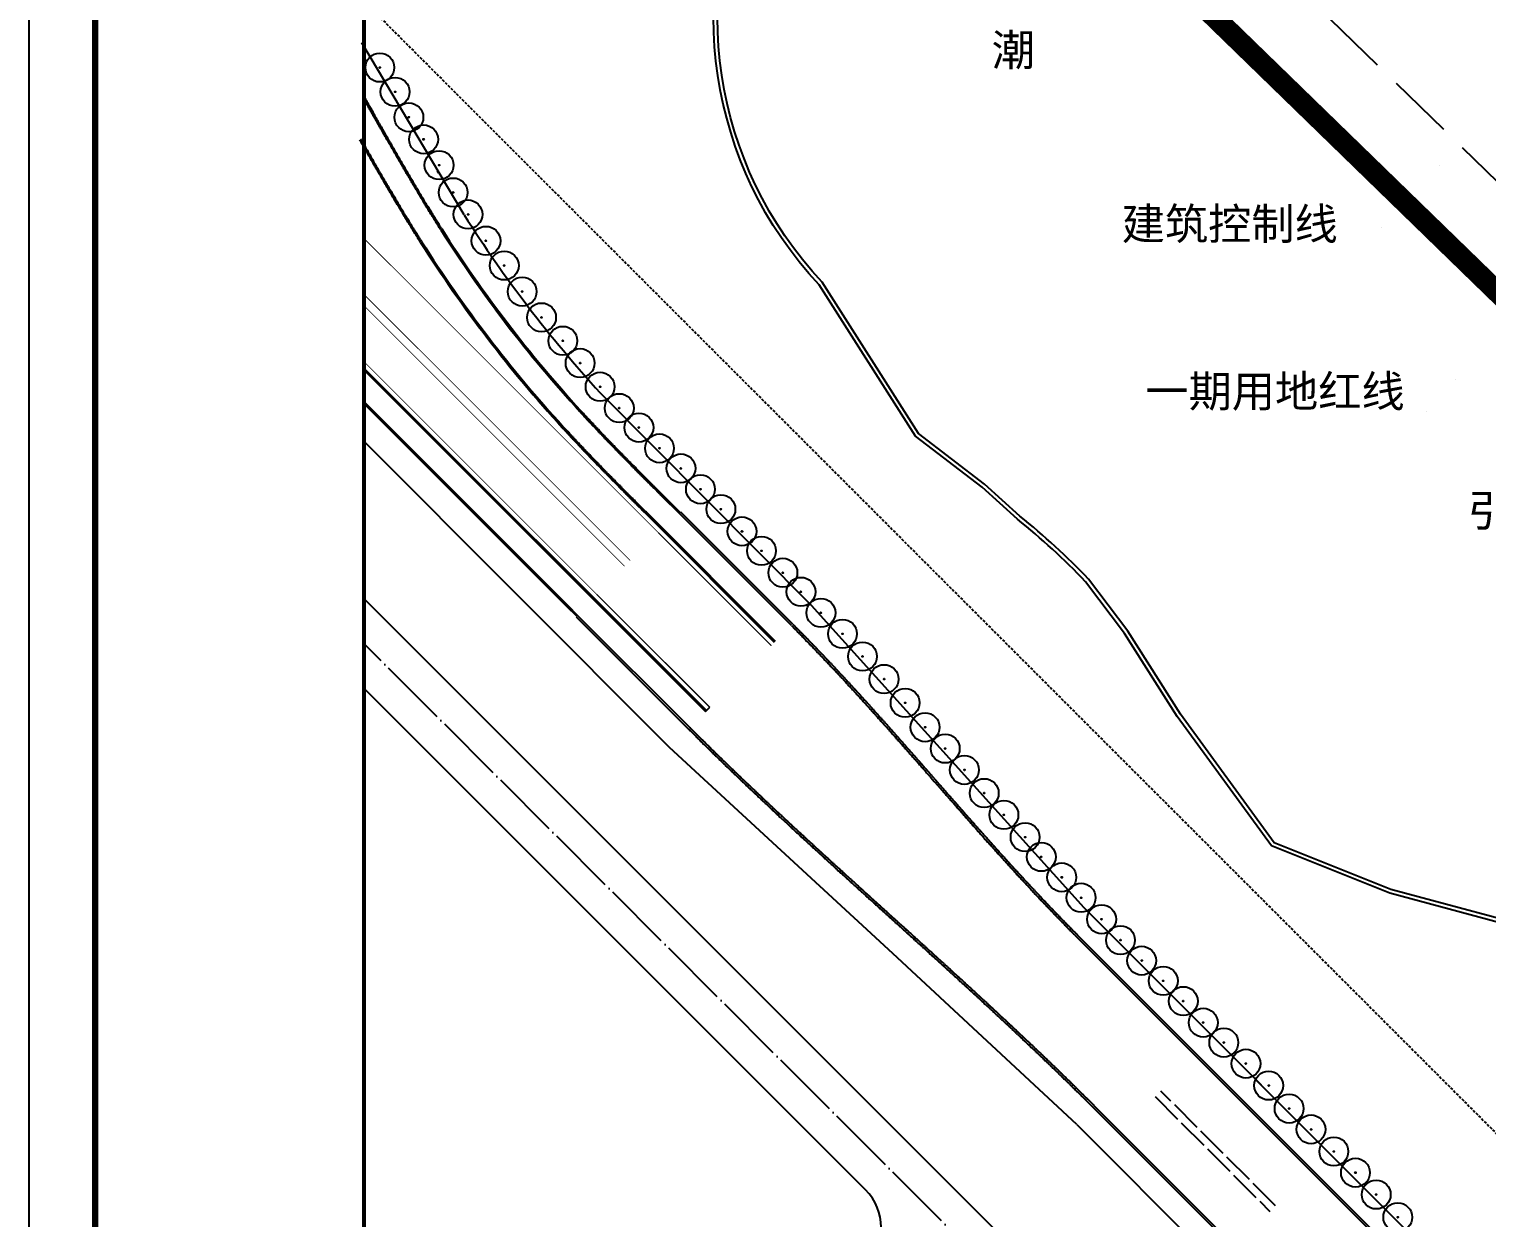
# Model space of a CAD drawing. Extents: x 38883873 to 41204444, y -39183004 to -36939090.
# Drawn here: x 38883873 to 39435874, y -38830063 to -38379839 of the extents above; entities that cross this region are included whole.
import ezdxf

# ---------------------------------------------------------------- set-up
doc = ezdxf.new("R2010")
doc.units = 0
doc.header["$LTSCALE"] = 1000
doc.header["$MEASUREMENT"] = 0
for name, pattern in [('CENT', [15, 13, -1, 0, -1]), ('CSX1000', [7, 6, -1]), ('DASH', [0.35, 0.25, -0.1]), ('DASHEDX2', [1.5, 1, -0.5])]:
    doc.linetypes.add(name, pattern=pattern)
for name, color, linetype in [('A-FACE', 4, 'CONTINUOUS'), ('LH', 104, 'CONTINUOUS'), ('PUB_TITLE', 7, 'CONTINUOUS'), ('ROAD-GREENLINE', 3, 'DASHEDX2'), ('TEXT', 7, 'CONTINUOUS'), ('TREE1', 62, 'CONTINUOUS'), ('W', 5, 'CONTINUOUS'), ('人行道', 251, 'CONTINUOUS'), ('华谏图框', 4, 'CONTINUOUS'), ('立交', 251, 'CONTINUOUS'), ('等高线', 250, 'DASH'), ('范围', 7, 'CONTINUOUS'), ('道路中心线', 5, 'CENT')]:
    doc.layers.add(name, color=color, linetype=linetype)
doc.styles.add('HRHZ', font='SIMHEI.TTF')

# ---------------------------------------------------------------- blocks, each defined once
blk = doc.blocks.new('7')
at = {"layer": 'TREE1', "linetype": 'ByBlock'}
blk.add_circle((0, 0), 3.64, dxfattribs=at)
at = {"layer": 'TREE1', "linetype": 'Continuous', "ltscale": 10}
blk.add_circle((0, 0), 0.121, dxfattribs=at)

msp = doc.modelspace()

# ---------------------------------------------------------------- linework, layer by layer
at = {"layer": 'A-FACE', "linetype": 'Continuous', "ltscale": 10}
for p, q in [((39048596, -38450171), (39009879, -38384964)), ((39180140, -38598164), (39100156, -38517600)), ((39126400, -38651904), (39010623, -38535929)), ((39283401, -38712692), (39180140, -38598164)), ((39210874, -38729923), (39126400, -38651904)), ((39466786, -38896123), (39283401, -38712692)), ((39280550, -38794740), (39210874, -38729923))]:
    msp.add_line(p, q, dxfattribs=at)
at = {"layer": 'A-FACE', "linetype": 'Continuous'}
for p, q in [((39352353, -38937254), (39010623, -38595523)), ((39010623, -38629464), (39200631, -38819473)), ((39287621, -38716958), (39466786, -38896123)), ((39280550, -38794740), (39423064, -38937254))]:
    msp.add_line(p, q, dxfattribs=at)
for centre, radius, start, end in [((39717236, -38032032), 788653, 210.600394, 210.669106), ((39458368, -38190259), 485250, 212.38629, 222.42168), ((39186489, -38833615), 20000, 315, 45)]:
    msp.add_arc(centre, radius, start, end, dxfattribs=at)
at = {"layer": 'PUB_TITLE', "linetype": 'Continuous', "const_width": 1500}
msp.add_lwpolyline([(39010623, -38937254), (40242123, -38937254), (40242123, -37206254), (39010623, -37206254)], close=True, dxfattribs=at)
at = {"layer": 'ROAD-GREENLINE'}
msp.add_line((39010623, -38369249), (39482006, -38840632), dxfattribs=at)
at = {"layer": 'TEXT', "const_width": 0.5}
for points in [[(39425637, -38422907), (39386604, -38465088), (39295885, -38465088)], [(39447765, -38487121), (39408732, -38529301), (39305525, -38529301)]]:
    msp.add_lwpolyline(points, dxfattribs=at)
at = {"layer": 'W', "flags": 128}
msp.add_lwpolyline([(39715673, -38812842), (39595182, -38712626), (39574412, -38714839, -0.1744533), (39557242, -38725698), (39531102, -38726066), (39513390, -38725530), (39463475, -38722848), (39399554, -38705665), (39355283, -38687971), (39319867, -38639314), (39299938, -38607899), (39285042, -38588138, 0.0324213), (39259079, -38564286), (39245679, -38552151), (39220680, -38532942), (39184195, -38475696, -0.3130181), (39159628, -38311182, 0.3213973), (39155836, -38288188), (39147088, -38279441)], format="xyb", dxfattribs=at)
at = {"layer": '人行道', "flags": 128}
msp.add_lwpolyline([(39715872, -38814958), (39594711, -38714185), (39575195, -38716264, -0.1704676), (39557415, -38727196), (39531090, -38727566), (39513327, -38727028), (39463238, -38724337), (39399079, -38707090), (39354325, -38689203), (39318626, -38640158), (39298703, -38608753), (39283897, -38589112, 0.0323801), (39258104, -38565427), (39244717, -38553304), (39219557, -38533971), (39183005, -38476621, -0.3127547), (39158283, -38310518, 0.3213973), (39154775, -38289249), (39146028, -38280501)], format="xyb", dxfattribs=at)
at = {"layer": '人行道'}
msp.add_arc((39508585, -38417792), 110935, 357.51988, 357.51988, dxfattribs=at)
at = {"layer": '华谏图框'}
msp.add_lwpolyline([(38883873, -39183004), (38883873, -37080504), (40368873, -37080504), (40368873, -39183004)], close=True, dxfattribs=at)
at = {"layer": '华谏图框', "const_width": 2500}
msp.add_lwpolyline([(38908873, -39158004), (40343873, -39158004), (40343873, -37143004), (38908873, -37143004)], close=True, dxfattribs=at)
at = {"layer": '立交'}
for p, q in [((39010623, -38508196), (39140366, -38637939)), ((39010623, -38508903), (39140012, -38638292)), ((39010623, -38520924), (39087752, -38598053)), ((39010623, -38521631), (39087399, -38598407)), ((39130113, -38563339), (39123609, -38556835)), ((39130466, -38562985), (39123963, -38556482)), ((39166175, -38612129), (39117245, -38563199)), ((39166529, -38611776), (39117599, -38562846)), ((39172539, -38605765), (39130113, -38563339)), ((39173069, -38605235), (39130643, -38562808)), ((39087399, -38598407), (39091220, -38602228)), ((39087752, -38598053), (39091573, -38601874)), ((39091043, -38602405), (39133471, -38644833)), ((39091573, -38601874), (39134002, -38644303)), ((39140012, -38638292), (39141603, -38636701)), ((39280726, -38723852), (39494128, -38937254)), ((39281257, -38723322), (39495189, -38937254)), ((39286913, -38788376), (39435792, -38937254)), ((39287444, -38787845), (39436852, -38937254))]:
    msp.add_line(p, q, dxfattribs=at)
at = {"layer": '立交', "linetype": 'CSX1000', "ltscale": 2}
for p, q in [((39355856, -38825499), (39312390, -38782032)), ((39355856, -38825499), (39312390, -38782032)), ((39310269, -38784154), (39353735, -38827620)), ((39310269, -38784154), (39353735, -38827620))]:
    msp.add_line(p, q, dxfattribs=at)
at = {"layer": '立交'}
for points in [[(39017311, -38417007, -0.0003924), (39016649, -38415849, -0.0007842), (39016319, -38415268, -0.0000014), (39015335, -38413529, -0.0003925), (39015331, -38413522, -0.0000684), (39014751, -38412494, -0.0000972), (39014344, -38411771, -0.000079), (39013849, -38410893, 0.0000789), (39013355, -38410015, 0.0001475), (39012971, -38409333, 0.0000934), (39012363, -38408255, 0.0004167), (39011985, -38407587, 0.0002547), (39011365, -38406494, 0.0005778), (39010945, -38405757, 0.0002291), (39010623, -38405192, 0.0007386)], [(39016877, -38417256, -0.0003927), (39016215, -38416097, -0.0007847), (39015886, -38415517, -0.0000015), (39014901, -38413778, -0.0003928), (39014898, -38413771, -0.000069), (39014318, -38412743, -0.0000983), (39013911, -38412021, -0.0000791), (39013417, -38411143, 0.000079), (39012923, -38410266, 0.000146), (39012539, -38409584, 0.0000927), (39011932, -38408509, 0.0004158), (39011555, -38407841, 0.0002539), (39010936, -38406750, 0.0004305), (39010623, -38406200, 0.000415)]]:
    msp.add_lwpolyline(points, format="xyb", dxfattribs=at)
at = {"layer": '立交', "flags": 128}
for points in [[(39016877, -38417256), (39016877, -38417256)], [(39017311, -38417008), (39017311, -38417007)]]:
    msp.add_lwpolyline(points, dxfattribs=at)
for points in [[(39039729, -38455795, -0.0004777), (39039023, -38454679, -0.0009521), (39038670, -38454118, -0.0000035), (39037624, -38452449, -0.0004777), (39037617, -38452437, -0.0004334), (39037079, -38451573, -0.0004555), (39036569, -38450750, -0.0004112), (39036034, -38449884, -0.0004333), (39035528, -38449060, -0.000389), (39034994, -38448190, -0.000411), (39034491, -38447366, -0.0003667), (39033959, -38446492, -0.0003888), (39033459, -38445667, -0.0003445), (39032929, -38444790, -0.0003666), (39032432, -38443965, -0.0003223), (39031903, -38443085, -0.0003444), (39031409, -38442260, -0.0003001), (39030881, -38441376, -0.0003222), (39030390, -38440551, -0.0002778), (39029863, -38439663, -0.0002999), (39029375, -38438839, -0.0002556), (39028848, -38437947, -0.0002777), (39028363, -38437125, -0.0002334), (39027836, -38436227, -0.0002555), (39027355, -38435407, -0.0002112), (39026826, -38434505, -0.0002333), (39026349, -38433687, -0.0001889), (39025819, -38432779, -0.0002111), (39025346, -38431965, -0.0001667), (39024814, -38431049, -0.0001889), (39024345, -38430241, -0.0001445), (39023809, -38429316, -0.0001666), (39023346, -38428514, -0.0001222), (39022805, -38427578, -0.0001444), (39022348, -38426786, -0.0001), (39021800, -38425835, -0.0001222), (39021352, -38425056, -0.0000778), (39020792, -38424082, -0.0001), (39020357, -38423325, -0.0000556), (39019777, -38422314, -0.0000778), (39019362, -38421592, -0.0000333), (39018741, -38420509, -0.0000556), (39018368, -38419858), (39017374, -38418124, -0.0000222), (39017250, -38417907, -0.0000074), (39016877, -38417256)], [(39040151, -38455527, -0.0004777), (39039445, -38454412, -0.0009521), (39039093, -38453852, -0.0000035), (39038049, -38452184, -0.0004777), (39038041, -38452172, -0.0004334), (39037504, -38451309, -0.0004555), (39036995, -38450487, -0.0004112), (39036460, -38449621, -0.0004332), (39035954, -38448798, -0.000389), (39035421, -38447929, -0.000411), (39034918, -38447105, -0.0003667), (39034387, -38446232, -0.0003888), (39033887, -38445408, -0.0003445), (39033357, -38444532, -0.0003666), (39032860, -38443708, -0.0003223), (39032332, -38442828, -0.0003444), (39031838, -38442003, -0.0003001), (39031311, -38441119, -0.0003222), (39030820, -38440296, -0.0002778), (39030293, -38439408, -0.0002999), (39029805, -38438585, -0.0002556), (39029278, -38437693, -0.0002777), (39028794, -38436871, -0.0002334), (39028267, -38435974, -0.0002555), (39027786, -38435154, -0.0002112), (39027258, -38434252, -0.0002333), (39026781, -38433435, -0.0001889), (39026251, -38432527, -0.0002111), (39025778, -38431714, -0.0001667), (39025246, -38430798, -0.0001889), (39024777, -38429990, -0.0001445), (39024242, -38429066, -0.0001666), (39023779, -38428264, -0.0001223), (39023238, -38427328, -0.0001444), (39022781, -38426536, -0.0001), (39022233, -38425585, -0.0001222), (39021785, -38424807, -0.0000778), (39021226, -38423833, -0.0001), (39020790, -38423076, -0.0000556), (39020210, -38422065, -0.0000778), (39019796, -38421343, -0.0000333), (39019175, -38420260, -0.0000556), (39018802, -38419610), (39017808, -38417875, -0.0000223), (39017684, -38417658, -0.0000074), (39017311, -38417008)], [(39032129, -38460616, -0.0004779), (39031410, -38459480, -0.0009521), (39031051, -38458909, -0.0000035), (39029988, -38457211, -0.0004779), (39029980, -38457199, -0.0004332), (39029434, -38456321, -0.0004556), (39028916, -38455486, -0.000411), (39028372, -38454605, -0.0004334), (39027858, -38453769, -0.0003888), (39027317, -38452886, -0.0004112), (39026806, -38452050, -0.0003666), (39026267, -38451164, -0.000389), (39025760, -38450329, -0.0003444), (39025223, -38449440, -0.0003667), (39024720, -38448605, -0.0003222), (39024185, -38447713, -0.0003445), (39023685, -38446879, -0.0002999), (39023151, -38445984, -0.0003223), (39022654, -38445151, -0.0002777), (39022121, -38444253, -0.0003001), (39021629, -38443421, -0.0002555), (39021096, -38442520, -0.0002778), (39020607, -38441690, -0.0002333), (39020075, -38440784, -0.0002556), (39019590, -38439957, -0.0002111), (39019057, -38439047, -0.0002334), (39018576, -38438224, -0.0001888), (39018042, -38437308, -0.0002112), (39017565, -38436489, -0.0001666), (39017030, -38435567, -0.0001889), (39016558, -38434753, -0.0001444), (39016019, -38433823, -0.0001667), (39015553, -38433017, -0.0001222), (39015010, -38432077, -0.0001445), (39014551, -38431281, -0.0001), (39014001, -38430325, -0.0001222), (39013551, -38429544, -0.0000778), (39012989, -38428567, -0.0001), (39012552, -38427807, -0.0000555), (39011971, -38426794, -0.0000778), (39011556, -38426070, -0.0000333), (39010933, -38424985, -0.0000556), (39010560, -38424334), (39009565, -38422598, -0.0000222), (39009441, -38422381, -0.0000074), (39009068, -38421730)], [(39032551, -38460348, -0.0004779), (39031833, -38459213, -0.0009521), (39031474, -38458643, -0.0000035), (39030412, -38456947, -0.0004779), (39030404, -38456934, -0.0004333), (39029859, -38456057, -0.0004556), (39029341, -38455223, -0.000411), (39028798, -38454343, -0.0004334), (39028284, -38453508, -0.0003888), (39027743, -38452625, -0.0004112), (39027233, -38451790, -0.0003666), (39026695, -38450905, -0.000389), (39026188, -38450070, -0.0003444), (39025651, -38449182, -0.0003667), (39025148, -38448347, -0.0003222), (39024613, -38447456, -0.0003445), (39024114, -38446622, -0.0002999), (39023580, -38445728, -0.0003223), (39023084, -38444895, -0.0002777), (39022551, -38443998, -0.0003001), (39022059, -38443167, -0.0002555), (39021527, -38442266, -0.0002778), (39021038, -38441436, -0.0002333), (39020506, -38440531, -0.0002556), (39020021, -38439705, -0.0002111), (39019489, -38438795, -0.0002334), (39019008, -38437972, -0.0001889), (39018474, -38437056, -0.0002111), (39017998, -38436238, -0.0001666), (39017462, -38435316, -0.0001889), (39016991, -38434503, -0.0001444), (39016452, -38433573, -0.0001667), (39015986, -38432767, -0.0001222), (39015443, -38431827, -0.0001445), (39014984, -38431031, -0.0001), (39014434, -38430076, -0.0001222), (39013984, -38429294, -0.0000778), (39013422, -38428318, -0.0001), (39012986, -38427558, -0.0000555), (39012404, -38426545, -0.0000778), (39011989, -38425821, -0.0000333), (39011367, -38424736, -0.0000556), (39010994, -38424085), (39009999, -38422349, -0.0000222), (39009875, -38422132, -0.0000074), (39009502, -38421481)], [(39123609, -38556835, -0.0000222), (39122667, -38555893, -0.0000444), (39122195, -38555421), (39120782, -38554008, -0.0000667), (39120217, -38553442, -0.0000445), (39119370, -38552594, -0.0000889), (39118765, -38551988, -0.0000667), (39117959, -38551180, -0.0001111), (39117333, -38550552, -0.0000889), (39116550, -38549766, -0.0001333), (39115910, -38549123, -0.0001111), (39115143, -38548351, -0.0001555), (39114494, -38547697, -0.0001334), (39113737, -38546935, -0.0001777), (39113082, -38546273, -0.0001556), (39112334, -38545517, -0.0002), (39111675, -38544850, -0.0001778), (39110933, -38544099, -0.0002222), (39110271, -38543426, -0.0002), (39109536, -38542678, -0.0002444), (39108871, -38542001, -0.0002223), (39108141, -38541256, -0.0002666), (39107475, -38540575, -0.0002445), (39106750, -38539831, -0.0002888), (39106083, -38539147, -0.0002667), (39105362, -38538404, -0.0003111), (39104695, -38537716, -0.0002889), (39103978, -38536975, -0.0003333), (39103311, -38536284, -0.0003112), (39102598, -38535542, -0.0003555), (39101932, -38534848, -0.0003334), (39101222, -38534107, -0.0003777), (39100557, -38533409, -0.0003556), (39099851, -38532668, -0.0003999), (39099187, -38531967, -0.0003779), (39098485, -38531225, -0.0004221), (39097822, -38530522, -0.0004001), (39097124, -38529779, -0.0004444), (39096463, -38529072, -0.0004223), (39095769, -38528328, -0.0004666), (39095061, -38527567, -0.0005133), (39094419, -38526874, -0.0004201), (39094402, -38526855, -0.0000054), (39093075, -38525414, -0.0007224), (39092906, -38525231, -0.0002426), (39092405, -38524683)], [(39123963, -38556482, -0.0000222), (39123020, -38555539, -0.0000444), (39122549, -38555068), (39121136, -38553654, -0.0000667), (39120571, -38553089, -0.0000445), (39119724, -38552241, -0.0000889), (39119119, -38551635, -0.0000667), (39118313, -38550827, -0.0001111), (39117687, -38550199, -0.0000889), (39116904, -38549413, -0.0001333), (39116264, -38548770, -0.0001111), (39115497, -38547998, -0.0001555), (39114848, -38547345, -0.0001334), (39114092, -38546583, -0.0001777), (39113437, -38545922, -0.0001556), (39112690, -38545166, -0.0002), (39112030, -38544499, -0.0001778), (39111290, -38543748, -0.0002222), (39110627, -38543075, -0.0002), (39109892, -38542328, -0.0002444), (39109228, -38541651, -0.0002223), (39108498, -38540906, -0.0002666), (39107833, -38540225, -0.0002445), (39107108, -38539482, -0.0002888), (39106441, -38538798, -0.0002667), (39105721, -38538056, -0.000311), (39105054, -38537369, -0.000289), (39104337, -38536627, -0.0003333), (39103671, -38535937, -0.0003112), (39102958, -38535196, -0.0003555), (39102293, -38534502, -0.0003334), (39101584, -38533761, -0.0003777), (39100919, -38533064, -0.0003556), (39100214, -38532323, -0.0003999), (39099550, -38531624, -0.0003779), (39098849, -38530882, -0.0004221), (39098186, -38530179, -0.0004001), (39097489, -38529437, -0.0004444), (39096828, -38528731, -0.0004223), (39096135, -38527987, -0.0004666), (39095427, -38527227, -0.0005133), (39094786, -38526534, -0.0004201), (39094769, -38526516, -0.0000054), (39093443, -38525076, -0.0007224), (39093275, -38524893, -0.0002425), (39092774, -38524346)], [(39117245, -38563199, -0.0000222), (39116302, -38562256, -0.0000444), (39115831, -38561785), (39114416, -38560369, -0.0000667), (39113850, -38559803, -0.0000444), (39113001, -38558953, -0.0000889), (39112395, -38558345, -0.0000667), (39111586, -38557535, -0.0001111), (39110958, -38556904, -0.0000889), (39110172, -38556116, -0.0001334), (39109529, -38555470, -0.0001111), (39108758, -38554694, -0.0001556), (39108106, -38554038, -0.0001333), (39107346, -38553271, -0.0001778), (39106687, -38552606, -0.0001555), (39105934, -38551845, -0.0002), (39105270, -38551173, -0.0001777), (39104524, -38550417, -0.0002223), (39103856, -38549739, -0.0002), (39103115, -38548985, -0.0002445), (39102445, -38548303, -0.0002222), (39101709, -38547551, -0.0002667), (39101037, -38546864, -0.0002444), (39100305, -38546113, -0.0002889), (39099632, -38545422, -0.0002666), (39098903, -38544672, -0.0003112), (39098229, -38543977, -0.0002888), (39097504, -38543227, -0.0003334), (39096830, -38542528, -0.000311), (39096108, -38541778, -0.0003556), (39095434, -38541075, -0.0003333), (39094715, -38540324, -0.0003779), (39094041, -38539618, -0.0003555), (39093326, -38538866, -0.0004001), (39092653, -38538156, -0.0003777), (39091941, -38537403, -0.0004223), (39091268, -38536690, -0.0003999), (39090559, -38535935, -0.0004445), (39089888, -38535218, -0.0004221), (39089182, -38534462, -0.0004668), (39088463, -38533688, -0.0005131), (39087810, -38532983, -0.0004202), (39087793, -38532964, -0.0000054), (39086443, -38531499, -0.0007224), (39086271, -38531312, -0.0002426), (39085761, -38530754)], [(39117599, -38562846, -0.0000222), (39116656, -38561903, -0.0000444), (39116184, -38561431), (39114770, -38560016, -0.0000667), (39114204, -38559450, -0.0000444), (39113355, -38558600, -0.0000889), (39112749, -38557992, -0.0000667), (39111940, -38557182, -0.0001111), (39111312, -38556552, -0.0000889), (39110526, -38555763, -0.0001334), (39109884, -38555117, -0.0001111), (39109113, -38554342, -0.0001556), (39108461, -38553685, -0.0001333), (39107701, -38552919, -0.0001778), (39107042, -38552254, -0.0001555), (39106290, -38551494, -0.0002), (39105626, -38550822, -0.0001777), (39104880, -38550066, -0.0002223), (39104213, -38549388, -0.0002), (39103472, -38548635, -0.0002445), (39102802, -38547953, -0.0002222), (39102066, -38547201, -0.0002667), (39101395, -38546515, -0.0002444), (39100663, -38545764, -0.0002889), (39099990, -38545073, -0.0002666), (39099262, -38544324, -0.0003112), (39098588, -38543629, -0.0002888), (39097863, -38542880, -0.0003334), (39097190, -38542181, -0.000311), (39096468, -38541431, -0.0003556), (39095795, -38540729, -0.0003333), (39095077, -38539979, -0.0003778), (39094403, -38539273, -0.0003555), (39093688, -38538522, -0.0004001), (39093016, -38537812, -0.0003777), (39092304, -38537060, -0.0004223), (39091632, -38536347, -0.0003999), (39090924, -38535593, -0.0004445), (39090253, -38534877, -0.0004221), (39089548, -38534121, -0.0004668), (39088830, -38533348, -0.0005131), (39088177, -38532644, -0.0004202), (39088160, -38532625, -0.0000054), (39086811, -38531161, -0.0007224), (39086640, -38530974, -0.0002426), (39086130, -38530417)], [(39172539, -38605765, -0.0003999), (39173480, -38606708, -0.0007973), (39173951, -38607182, -0.0000025), (39175350, -38608594, -0.0003999), (39175358, -38608603, -0.0003794), (39176070, -38609324, -0.0003896), (39176761, -38610028, -0.0003691), (39177471, -38610752, -0.0003794), (39178160, -38611458, -0.0003588), (39178868, -38612185, -0.0003691), (39179554, -38612892, -0.0003485), (39180260, -38613621, -0.0003588), (39180945, -38614330, -0.0003382), (39181649, -38615061, -0.0003485), (39182331, -38615772, -0.000328), (39183034, -38616505, -0.0003382), (39183714, -38617218, -0.0003177), (39184415, -38617953, -0.0003279), (39185093, -38618667, -0.0003074), (39185793, -38619405, -0.0003176), (39186468, -38620120, -0.0002971), (39187166, -38620860, -0.0003074), (39187840, -38621577, -0.0002868), (39188537, -38622319, -0.0002971), (39189209, -38623036, -0.0002765), (39189904, -38623781, -0.0002868), (39190574, -38624500, -0.0002662), (39191268, -38625246, -0.0002765), (39191936, -38625966, -0.0002559), (39192630, -38626715, -0.0002662), (39193295, -38627435, -0.0002457), (39193988, -38628186, -0.0002559), (39194652, -38628907, -0.0002354), (39195343, -38629660, -0.0002456), (39196005, -38630382, -0.0002251), (39196696, -38631137, -0.0002354), (39197356, -38631860, -0.0002149), (39198046, -38632617, -0.0002251), (39198704, -38633340, -0.0002046), (39199394, -38634099, -0.0002148), (39200050, -38634823, -0.0001943), (39200739, -38635584, -0.0002046), (39201393, -38636308, -0.0001841), (39202082, -38637071, -0.0001943), (39202735, -38637795, -0.0001738), (39203424, -38638561, -0.0001841), (39204074, -38639284, -0.0001636), (39204763, -38640052, -0.0001738), (39205411, -38640776, -0.0001533), (39206100, -38641546, -0.0001636), (39206746, -38642269, -0.0001431), (39207436, -38643042, -0.0001533), (39208080, -38643763, -0.0001328), (39208771, -38644539, -0.0001431), (39209412, -38645260, -0.0001226), (39210104, -38646039, -0.0001328), (39210742, -38646758, -0.0001124), (39211436, -38647540, -0.0001226), (39212071, -38648257, -0.0001022), (39212767, -38649043, -0.0001124), (39213399, -38649758, -0.0000919), (39214098, -38650548, -0.0001021), (39214726, -38651260, -0.0000817), (39215428, -38652055, -0.0000919), (39216052, -38652762, -0.0000715), (39216758, -38653564, -0.0000817), (39217376, -38654266, -0.0000613), (39218089, -38655076, -0.0000715), (39218700, -38655771, -0.0000511), (39219422, -38656592, -0.0000613), (39220023, -38657276, -0.0000408), (39220758, -38658112, -0.0000511), (39221346, -38658782, -0.0000306), (39222101, -38659643, -0.0000408), (39222668, -38660288, -0.0000204), (39223461, -38661192, -0.0000306), (39223990, -38661795, -0.0000102), (39224871, -38662799, -0.0000204), (39225311, -38663302), (39226633, -38664809), (39227954, -38666316, 0.0000204), (39228395, -38666818, 0.0000102), (39229276, -38667823, 0.0000306), (39229804, -38668425, 0.0000204), (39230597, -38669329, 0.0000408), (39231164, -38669975, 0.0000306), (39231920, -38670836, 0.0000511), (39232507, -38671505, 0.0000408), (39233242, -38672341, 0.0000613), (39233843, -38673026, 0.0000511), (39234565, -38673847, 0.0000715), (39235176, -38674541, 0.0000613), (39235889, -38675351, 0.0000817), (39236507, -38676053, 0.0000715), (39237214, -38676855, 0.0000919), (39237837, -38677562, 0.0000817), (39238539, -38678358, 0.0001021), (39239168, -38679069, 0.0000919), (39239866, -38679860, 0.0001124), (39240498, -38680574, 0.0001022), (39241194, -38681360, 0.0001226), (39241829, -38682077, 0.0001124), (39242523, -38682860, 0.0001328), (39243161, -38683579, 0.0001226), (39243853, -38684357, 0.0001431), (39244495, -38685078, 0.0001328), (39245185, -38685854, 0.0001533), (39245829, -38686576, 0.0001431), (39246519, -38687349, 0.0001636), (39247165, -38688071, 0.0001533), (39247854, -38688842, 0.0001738), (39248502, -38689565, 0.0001636), (39249192, -38690333, 0.0001841), (39249842, -38691057, 0.0001738), (39250531, -38691822, 0.0001943), (39251183, -38692546, 0.0001841), (39251872, -38693309, 0.0002046), (39252526, -38694033, 0.0001943), (39253215, -38694794, 0.0002148), (39253872, -38695518, 0.0002046), (39254561, -38696277, 0.0002251), (39255219, -38697000, 0.0002149), (39255909, -38697757, 0.0002354), (39256569, -38698480, 0.0002251), (39257260, -38699235, 0.0002456), (39257922, -38699957, 0.0002354), (39258614, -38700710, 0.0002559), (39259278, -38701431, 0.0002457), (39259970, -38702182, 0.0002662), (39260636, -38702903, 0.0002559), (39261329, -38703651, 0.0002765), (39261997, -38704371, 0.0002662), (39262691, -38705118, 0.0002868), (39263361, -38705836, 0.0002765), (39264056, -38706581, 0.0002971), (39264728, -38707298, 0.0002868), (39265425, -38708041, 0.0003074), (39266099, -38708757, 0.0002971), (39266797, -38709497, 0.0003176), (39267473, -38710212, 0.0003074), (39268172, -38710950, 0.0003279), (39268850, -38711664, 0.0003177), (39269551, -38712400, 0.0003382), (39270231, -38713112, 0.000328), (39270934, -38713846, 0.0003485), (39271616, -38714556, 0.0003382), (39272320, -38715287, 0.0003588), (39273005, -38715996, 0.0003485), (39273711, -38716725, 0.0003691), (39274398, -38717433, 0.0003588), (39275105, -38718159, 0.0003794), (39275795, -38718865, 0.0003691), (39276504, -38719589, 0.0003896), (39277196, -38720293, 0.0003794), (39277907, -38721015, 0.0003999), (39277916, -38721023, 0.0000025), (39279314, -38722436, 0.0007973), (39279785, -38722909, 0.0003999), (39280726, -38723852)], [(39173069, -38605235, -0.0003999), (39174010, -38606178, -0.0007973), (39174481, -38606651, -0.0000025), (39175880, -38608064, -0.0003999), (39175889, -38608072, -0.0003794), (39176600, -38608794, -0.0003896), (39177292, -38609498, -0.0003691), (39178001, -38610222, -0.0003794), (39178690, -38610928, -0.0003588), (39179398, -38611654, -0.0003691), (39180085, -38612362, -0.0003485), (39180791, -38613090, -0.0003588), (39181475, -38613800, -0.0003382), (39182179, -38614531, -0.0003485), (39182862, -38615241, -0.000328), (39183564, -38615975, -0.0003382), (39184244, -38616687, -0.0003177), (39184945, -38617423, -0.0003279), (39185623, -38618137, -0.0003074), (39186323, -38618875, -0.0003176), (39186999, -38619590, -0.0002971), (39187697, -38620330, -0.0003074), (39188371, -38621046, -0.0002868), (39189067, -38621789, -0.0002971), (39189739, -38622506, -0.0002765), (39190435, -38623251, -0.0002868), (39191104, -38623969, -0.0002662), (39191799, -38624716, -0.0002765), (39192467, -38625436, -0.0002559), (39193160, -38626184, -0.0002662), (39193826, -38626905, -0.0002457), (39194518, -38627656, -0.0002559), (39195182, -38628377, -0.0002354), (39195873, -38629130, -0.0002456), (39196535, -38629852, -0.0002251), (39197226, -38630607, -0.0002354), (39197886, -38631330, -0.0002149), (39198576, -38632087, -0.0002251), (39199234, -38632810, -0.0002046), (39199924, -38633569, -0.0002148), (39200580, -38634293, -0.0001943), (39201269, -38635054, -0.0002046), (39201924, -38635778, -0.0001841), (39202613, -38636541, -0.0001943), (39203265, -38637265, -0.0001738), (39203954, -38638030, -0.0001841), (39204604, -38638754, -0.0001636), (39205293, -38639522, -0.0001738), (39205941, -38640245, -0.0001533), (39206631, -38641016, -0.0001636), (39207277, -38641738, -0.0001431), (39207967, -38642511, -0.0001533), (39208610, -38643233, -0.0001328), (39209301, -38644009, -0.0001431), (39209942, -38644730, -0.0001226), (39210634, -38645508, -0.0001328), (39211273, -38646227, -0.0001124), (39211966, -38647010, -0.0001226), (39212602, -38647727, -0.0001022), (39213297, -38648513, -0.0001124), (39213930, -38649227, -0.0000919), (39214628, -38650018, -0.0001021), (39215256, -38650729, -0.0000817), (39215958, -38651525, -0.0000919), (39216582, -38652232, -0.0000715), (39217288, -38653034, -0.0000817), (39217907, -38653736, -0.0000613), (39218619, -38654546, -0.0000715), (39219230, -38655240, -0.0000511), (39219952, -38656061, -0.0000613), (39220554, -38656746, -0.0000408), (39221288, -38657582, -0.0000511), (39221876, -38658251, -0.0000306), (39222632, -38659112, -0.0000408), (39223198, -38659758, -0.0000204), (39223991, -38660662, -0.0000306), (39224520, -38661264, -0.0000102), (39225401, -38662269, -0.0000204), (39225842, -38662771), (39227163, -38664278), (39228484, -38665785, 0.0000204), (39228925, -38666288, 0.0000102), (39229806, -38667292, 0.0000306), (39230335, -38667895, 0.0000204), (39231128, -38668799, 0.0000408), (39231694, -38669444, 0.0000306), (39232450, -38670305, 0.0000511), (39233038, -38670974, 0.0000408), (39233772, -38671811, 0.0000613), (39234374, -38672495, 0.0000511), (39235096, -38673316, 0.0000715), (39235707, -38674011, 0.0000613), (39236419, -38674821, 0.0000817), (39237038, -38675523, 0.0000715), (39237744, -38676325, 0.0000919), (39238368, -38677032, 0.0000817), (39239070, -38677827, 0.0001021), (39239698, -38678539, 0.0000919), (39240396, -38679329, 0.0001124), (39241028, -38680044, 0.0001022), (39241724, -38680830, 0.0001226), (39242360, -38681547, 0.0001124), (39243053, -38682329, 0.0001328), (39243692, -38683048, 0.0001226), (39244384, -38683827, 0.0001431), (39245025, -38684548, 0.0001328), (39245716, -38685324, 0.0001533), (39246359, -38686045, 0.0001431), (39247049, -38686818, 0.0001636), (39247695, -38687541, 0.0001533), (39248385, -38688311, 0.0001738), (39249033, -38689035, 0.0001636), (39249722, -38689803, 0.0001841), (39250372, -38690526, 0.0001738), (39251061, -38691292, 0.0001943), (39251713, -38692016, 0.0001841), (39252402, -38692779, 0.0002046), (39253057, -38693503, 0.0001943), (39253746, -38694264, 0.0002148), (39254402, -38694988, 0.0002046), (39255092, -38695747, 0.0002251), (39255750, -38696470, 0.0002149), (39256440, -38697227, 0.0002354), (39257100, -38697950, 0.0002251), (39257791, -38698705, 0.0002456), (39258453, -38699427, 0.0002354), (39259144, -38700180, 0.0002559), (39259808, -38700901, 0.0002457), (39260500, -38701652, 0.0002662), (39261166, -38702372, 0.0002559), (39261859, -38703121, 0.0002765), (39262527, -38703841, 0.0002662), (39263222, -38704587, 0.0002868), (39263891, -38705306, 0.0002765), (39264587, -38706050, 0.0002971), (39265259, -38706768, 0.0002868), (39265955, -38707510, 0.0003074), (39266629, -38708227, 0.0002971), (39267327, -38708967, 0.0003176), (39268003, -38709682, 0.0003074), (39268703, -38710420, 0.0003279), (39269381, -38711134, 0.0003177), (39270082, -38711869, 0.0003382), (39270762, -38712582, 0.000328), (39271464, -38713315, 0.0003485), (39272147, -38714026, 0.0003382), (39272851, -38714757, 0.0003588), (39273535, -38715466, 0.0003485), (39274241, -38716195, 0.0003691), (39274928, -38716902, 0.0003588), (39275636, -38717629, 0.0003794), (39276325, -38718335, 0.0003691), (39277034, -38719059, 0.0003896), (39277726, -38719763, 0.0003794), (39278437, -38720484, 0.0003999), (39278446, -38720493, 0.0000025), (39279845, -38721905, 0.0007973), (39280316, -38722379, 0.0003999), (39281257, -38723322)], [(39133471, -38644833, 0.0002336), (39134414, -38645775, 0.0004663), (39134887, -38646246, 0.0000009), (39136300, -38647651, 0.0002336), (39136305, -38647656, 0.0002245), (39137022, -38648367, 0.000229), (39137726, -38649064, 0.0002199), (39138444, -38649774, 0.0002245), (39139149, -38650469, 0.0002154), (39139869, -38651178, 0.0002199), (39140575, -38651871, 0.0002109), (39141296, -38652579, 0.0002154), (39142003, -38653272, 0.0002063), (39142726, -38653978, 0.0002109), (39143434, -38654669, 0.0002018), (39144158, -38655375, 0.0002063), (39144867, -38656065, 0.0001972), (39145592, -38656770, 0.0002018), (39146302, -38657458, 0.0001927), (39147029, -38658162, 0.0001972), (39147740, -38658849, 0.0001881), (39148468, -38659552, 0.0001927), (39149179, -38660238, 0.0001836), (39149909, -38660940, 0.0001881), (39150621, -38661624, 0.0001791), (39151352, -38662325, 0.0001836), (39152065, -38663009, 0.0001745), (39152797, -38663709, 0.0001791), (39153511, -38664391, 0.00017), (39154244, -38665091, 0.0001745), (39154959, -38665772, 0.0001654), (39155693, -38666471, 0.00017), (39156409, -38667151, 0.0001609), (39157144, -38667849, 0.0001654), (39157860, -38668527, 0.0001563), (39158597, -38669225, 0.0001609), (39159314, -38669902, 0.0001518), (39160052, -38670599, 0.0001563), (39160769, -38671275, 0.0001473), (39161508, -38671972, 0.0001518), (39162226, -38672647, 0.0001427), (39162966, -38673343, 0.0001472), (39163685, -38674017, 0.0001382), (39164426, -38674712, 0.0001427), (39165145, -38675385, 0.0001336), (39165888, -38676080, 0.0001382), (39166607, -38676751, 0.0001291), (39167351, -38677446, 0.0001336), (39168070, -38678116, 0.0001246), (39168815, -38678811, 0.0001291), (39169535, -38679480, 0.00012), (39170281, -38680174, 0.0001246), (39171001, -38680842, 0.0001155), (39171749, -38681536, 0.00012), (39172469, -38682203, 0.0001109), (39173218, -38682897, 0.0001155), (39173938, -38683563, 0.0001064), (39174688, -38684256, 0.0001109), (39175408, -38684921, 0.0001019), (39176159, -38685614, 0.0001064), (39176879, -38686278, 0.0000973), (39177632, -38686972, 0.0001019), (39178352, -38687634, 0.0000928), (39179106, -38688328, 0.0000973), (39179825, -38688989, 0.0000883), (39180581, -38689683, 0.0000928), (39181300, -38690343, 0.0000837), (39182057, -38691037, 0.0000883), (39182775, -38691695, 0.0000792), (39183534, -38692390, 0.0000837), (39184252, -38693047, 0.0000747), (39185012, -38693743, 0.0000792), (39185730, -38694398, 0.0000701), (39186492, -38695094, 0.0000747), (39187208, -38695748, 0.0000656), (39187972, -38696445, 0.0000701), (39188687, -38697097, 0.0000611), (39189453, -38697796, 0.0000656), (39190167, -38698446, 0.0000566), (39190936, -38699146, 0.0000611), (39191648, -38699794, 0.000052), (39192419, -38700495, 0.0000566), (39193129, -38701141, 0.0000475), (39193903, -38701845, 0.000052), (39194611, -38702488, 0.000043), (39195389, -38703194, 0.0000475), (39196093, -38703834, 0.0000385), (39196876, -38704544, 0.000043), (39197576, -38705179, 0.0000339), (39198364, -38705894, 0.0000385), (39199059, -38706524, 0.0000294), (39199854, -38707245, 0.0000339), (39200543, -38707869, 0.0000249), (39201347, -38708597, 0.0000294), (39202027, -38709214, 0.0000204), (39202843, -38709953, 0.0000249), (39203511, -38710558, 0.0000158), (39204346, -38711314, 0.0000204), (39204996, -38711902, 0.0000113), (39205862, -38712685, 0.0000158), (39206480, -38713245, 0.0000068), (39207408, -38714085, 0.0000113), (39207965, -38714589, 0.0000023), (39208856, -38715395, 0.0000034), (39209450, -38715932, 0.0000023), (39210192, -38716604, -0.0000023), (39210935, -38717276, -0.0000034), (39211529, -38717813, -0.0000023), (39212420, -38718620, -0.0000113), (39212977, -38719123, -0.0000068), (39213905, -38719963, -0.0000158), (39214523, -38720523, -0.0000113), (39215389, -38721307, -0.0000204), (39216039, -38721895, -0.0000158), (39216874, -38722651, -0.0000249), (39217542, -38723256, -0.0000204), (39218358, -38723995, -0.0000294), (39219038, -38724611, -0.0000249), (39219842, -38725339, -0.0000339), (39220531, -38725964, -0.0000294), (39221326, -38726684, -0.0000385), (39222021, -38727315, -0.0000339), (39222809, -38728029, -0.000043), (39223509, -38728665, -0.0000385), (39224292, -38729375, -0.0000475), (39224996, -38730014, -0.000043), (39225774, -38730721, -0.000052), (39226482, -38731364, -0.0000475), (39227256, -38732068, -0.0000566), (39227966, -38732713, -0.000052), (39228737, -38733415, -0.0000611), (39229449, -38734063, -0.0000566), (39230218, -38734763, -0.0000656), (39230931, -38735413, -0.0000611), (39231698, -38736111, -0.0000701), (39232413, -38736763, -0.0000656), (39233177, -38737460, -0.0000747), (39233893, -38738114, -0.0000701), (39234655, -38738810, -0.0000792), (39235372, -38739466, -0.0000747), (39236133, -38740161, -0.0000837), (39236851, -38740818, -0.0000792), (39237609, -38741513, -0.0000883), (39238328, -38742172, -0.0000837), (39239085, -38742866, -0.0000928), (39239804, -38743526, -0.0000883), (39240560, -38744220, -0.0000973), (39241279, -38744881, -0.0000928), (39242033, -38745575, -0.0001019), (39242753, -38746237, -0.0000973), (39243506, -38746930, -0.0001064), (39244226, -38747594, -0.0001019), (39244977, -38748288, -0.0001109), (39245697, -38748952, -0.0001064), (39246447, -38749646, -0.0001155), (39247167, -38750312, -0.0001109), (39247916, -38751005, -0.00012), (39248636, -38751673, -0.0001155), (39249384, -38752366, -0.0001245), (39250103, -38753035, -0.00012), (39250850, -38753728, -0.0001291), (39251569, -38754398, -0.0001246), (39252315, -38755092, -0.0001336), (39253034, -38755763, -0.0001291), (39253778, -38756457, -0.0001382), (39254497, -38757129, -0.0001336), (39255240, -38757824, -0.0001427), (39255959, -38758497, -0.0001382), (39256700, -38759192, -0.0001472), (39257418, -38759866, -0.0001427), (39258159, -38760562, -0.0001518), (39258877, -38761237, -0.0001473), (39259616, -38761933, -0.0001563), (39260333, -38762609, -0.0001518), (39261071, -38763306, -0.0001609), (39261788, -38763984, -0.0001563), (39262525, -38764681, -0.0001654), (39263241, -38765360, -0.0001609), (39263976, -38766058, -0.00017), (39264692, -38766738, -0.0001654), (39265426, -38767437, -0.0001745), (39266141, -38768117, -0.00017), (39266874, -38768817, -0.0001791), (39267588, -38769499, -0.0001745), (39268320, -38770200, -0.0001836), (39269033, -38770883, -0.0001791), (39269764, -38771584, -0.0001881), (39270476, -38772269, -0.0001836), (39271206, -38772971, -0.0001927), (39271917, -38773657, -0.0001881), (39272645, -38774360, -0.0001972), (39273356, -38775047, -0.0001927), (39274083, -38775751, -0.0002018), (39274792, -38776439, -0.0001972), (39275518, -38777144, -0.0002063), (39276227, -38777833, -0.0002018), (39276951, -38778539, -0.0002109), (39277659, -38779230, -0.0002063), (39278382, -38779937, -0.0002154), (39279088, -38780629, -0.0002109), (39279810, -38781337, -0.0002199), (39280516, -38782031, -0.0002154), (39281236, -38782740, -0.0002245), (39281940, -38783435, -0.0002199), (39282659, -38784145, -0.000229), (39283363, -38784841, -0.0002245), (39284080, -38785552, -0.0002336), (39284085, -38785558, -0.0000009), (39285498, -38786963, -0.0004663), (39285971, -38787434, -0.0002336), (39286913, -38788376)], [(39134002, -38644303, 0.0002336), (39134944, -38645244, 0.0004663), (39135417, -38645715, 0.0000009), (39136830, -38647121, 0.0002336), (39136835, -38647126, 0.0002245), (39137553, -38647837, 0.000229), (39138256, -38648533, 0.0002199), (39138975, -38649243, 0.0002245), (39139680, -38649938, 0.0002154), (39140400, -38650647, 0.0002199), (39141105, -38651341, 0.0002109), (39141827, -38652049, 0.0002154), (39142534, -38652741, 0.0002063), (39143256, -38653448, 0.0002109), (39143964, -38654139, 0.0002018), (39144688, -38654845, 0.0002063), (39145397, -38655534, 0.0001972), (39146123, -38656239, 0.0002018), (39146832, -38656928, 0.0001927), (39147559, -38657631, 0.0001972), (39148270, -38658319, 0.0001881), (39148998, -38659021, 0.0001927), (39149710, -38659707, 0.0001836), (39150439, -38660409, 0.0001881), (39151151, -38661094, 0.0001791), (39151882, -38661795, 0.0001836), (39152595, -38662478, 0.0001745), (39153327, -38663179, 0.0001791), (39154041, -38663861, 0.00017), (39154774, -38664561, 0.0001745), (39155489, -38665242, 0.0001654), (39156224, -38665940, 0.00017), (39156939, -38666620, 0.0001609), (39157675, -38667318, 0.0001654), (39158391, -38667997, 0.0001563), (39159127, -38668694, 0.0001609), (39159844, -38669372, 0.0001518), (39160582, -38670069, 0.0001563), (39161299, -38670745, 0.0001473), (39162039, -38671441, 0.0001518), (39162756, -38672116, 0.0001427), (39163497, -38672812, 0.0001472), (39164215, -38673486, 0.0001382), (39164957, -38674182, 0.0001427), (39165675, -38674854, 0.0001336), (39166418, -38675549, 0.0001382), (39167137, -38676221, 0.0001291), (39167881, -38676916, 0.0001336), (39168600, -38677586, 0.0001246), (39169346, -38678280, 0.0001291), (39170065, -38678950, 0.00012), (39170812, -38679644, 0.0001245), (39171531, -38680312, 0.0001155), (39172279, -38681006, 0.00012), (39172999, -38681673, 0.0001109), (39173748, -38682366, 0.0001155), (39174468, -38683032, 0.0001064), (39175218, -38683726, 0.0001109), (39175938, -38684391, 0.0001019), (39176690, -38685084, 0.0001064), (39177409, -38685748, 0.0000973), (39178162, -38686441, 0.0001019), (39178882, -38687104, 0.0000928), (39179636, -38687797, 0.0000973), (39180355, -38688458, 0.0000883), (39181111, -38689152, 0.0000928), (39181830, -38689812, 0.0000837), (39182587, -38690506, 0.0000883), (39183306, -38691165, 0.0000792), (39184065, -38691860, 0.0000837), (39184782, -38692517, 0.0000747), (39185543, -38693212, 0.0000792), (39186260, -38693868, 0.0000701), (39187022, -38694564, 0.0000747), (39187738, -38695218, 0.0000656), (39188502, -38695915, 0.0000701), (39189217, -38696567, 0.0000611), (39189984, -38697265, 0.0000656), (39190697, -38697916, 0.0000566), (39191466, -38698616, 0.0000611), (39192178, -38699263, 0.000052), (39192949, -38699965, 0.0000566), (39193659, -38700611, 0.0000475), (39194434, -38701315, 0.000052), (39195141, -38701957, 0.000043), (39195919, -38702664, 0.0000475), (39196623, -38703303, 0.0000385), (39197406, -38704014, 0.000043), (39198106, -38704649, 0.0000339), (39198894, -38705364, 0.0000385), (39199589, -38705994, 0.0000294), (39200384, -38706714, 0.0000339), (39201073, -38707339, 0.0000249), (39201877, -38708067, 0.0000294), (39202557, -38708683, 0.0000204), (39203373, -38709423, 0.0000249), (39204041, -38710027, 0.0000158), (39204876, -38710783, 0.0000204), (39205526, -38711371, 0.0000113), (39206392, -38712155, 0.0000158), (39207011, -38712715, 0.0000068), (39207939, -38713555, 0.0000113), (39208495, -38714059, 0.0000023), (39209386, -38714865, 0.0000034), (39209980, -38715402, 0.0000023), (39210723, -38716074, -0.0000023), (39211465, -38716746, -0.0000034), (39212059, -38717283, -0.0000023), (39212950, -38718089, -0.0000113), (39213507, -38718593, -0.0000068), (39214435, -38719433, -0.0000158), (39215054, -38719993, -0.0000113), (39215920, -38720777, -0.0000204), (39216569, -38721364, -0.0000158), (39217404, -38722120, -0.0000249), (39218072, -38722725, -0.0000204), (39218888, -38723465, -0.0000294), (39219569, -38724081, -0.0000249), (39220372, -38724809, -0.0000339), (39221061, -38725433, -0.0000294), (39221856, -38726154, -0.0000385), (39222551, -38726784, -0.0000339), (39223339, -38727499, -0.000043), (39224040, -38728134, -0.0000385), (39224822, -38728845, -0.0000475), (39225526, -38729484, -0.000043), (39226305, -38730191, -0.000052), (39227012, -38730833, -0.0000475), (39227786, -38731537, -0.0000566), (39228496, -38732183, -0.000052), (39229268, -38732884, -0.0000611), (39229979, -38733532, -0.0000566), (39230748, -38734232, -0.0000656), (39231462, -38734882, -0.0000611), (39232228, -38735581, -0.0000701), (39232943, -38736233, -0.0000656), (39233707, -38736930, -0.0000747), (39234423, -38737584, -0.0000701), (39235186, -38738280, -0.0000792), (39235903, -38738936, -0.0000747), (39236663, -38739631, -0.0000837), (39237381, -38740288, -0.0000792), (39238140, -38740983, -0.0000883), (39238858, -38741641, -0.0000837), (39239615, -38742336, -0.0000928), (39240334, -38742995, -0.0000883), (39241090, -38743689, -0.0000973), (39241809, -38744351, -0.0000928), (39242564, -38745044, -0.0001019), (39243283, -38745707, -0.0000973), (39244036, -38746400, -0.0001064), (39244756, -38747064, -0.0001019), (39245507, -38747757, -0.0001109), (39246227, -38748422, -0.0001064), (39246978, -38749115, -0.0001155), (39247698, -38749781, -0.0001109), (39248447, -38750475, -0.00012), (39249166, -38751142, -0.0001155), (39249914, -38751836, -0.0001246), (39250634, -38752504, -0.00012), (39251380, -38753198, -0.0001291), (39252100, -38753868, -0.0001246), (39252845, -38754562, -0.0001336), (39253564, -38755232, -0.0001291), (39254308, -38755927, -0.0001382), (39255027, -38756598, -0.0001336), (39255770, -38757293, -0.0001427), (39256489, -38757966, -0.0001382), (39257231, -38758662, -0.0001472), (39257949, -38759335, -0.0001427), (39258689, -38760031, -0.0001518), (39259407, -38760706, -0.0001473), (39260146, -38761403, -0.0001563), (39260863, -38762079, -0.0001518), (39261601, -38762776, -0.0001609), (39262318, -38763453, -0.0001563), (39263055, -38764151, -0.0001654), (39263771, -38764829, -0.0001609), (39264507, -38765528, -0.00017), (39265222, -38766207, -0.0001654), (39265956, -38766906, -0.0001745), (39266671, -38767587, -0.00017), (39267404, -38768287, -0.0001791), (39268118, -38768969, -0.0001745), (39268850, -38769669, -0.0001836), (39269563, -38770353, -0.0001791), (39270294, -38771054, -0.0001881), (39271006, -38771738, -0.0001836), (39271736, -38772440, -0.0001927), (39272447, -38773126, -0.0001881), (39273176, -38773829, -0.0001972), (39273886, -38774516, -0.0001927), (39274613, -38775220, -0.0002018), (39275323, -38775909, -0.0001972), (39276048, -38776613, -0.0002063), (39276757, -38777303, -0.0002018), (39277481, -38778009, -0.0002109), (39278189, -38778700, -0.0002063), (39278912, -38779407, -0.0002154), (39279619, -38780099, -0.0002109), (39280340, -38780807, -0.0002199), (39281046, -38781500, -0.0002154), (39281766, -38782209, -0.0002245), (39282471, -38782904, -0.0002199), (39283189, -38783614, -0.000229), (39283893, -38784311, -0.0002245), (39284610, -38785022, -0.0002336), (39284615, -38785027, -0.0000009), (39286028, -38786432, -0.0004663), (39286501, -38786903, -0.0002336), (39287444, -38787845)]]:
    msp.add_lwpolyline(points, format="xyb", dxfattribs=at)
at = {"layer": '立交', "linetype": 'CSX1000', "ltscale": 0.5, "const_width": 300, "flags": 128}
for points in [[(39010623, -38459061), (39122064, -38570499)], [(39010623, -38480273), (39111457, -38581106)], [(39109336, -38583227), (39010623, -38484516)], [(39010623, -38505731), (39098729, -38593834)]]:
    msp.add_lwpolyline(points, dxfattribs=at)
at = {"layer": '立交', "linetype": 'CSX1000', "ltscale": 0.5, "const_width": 500}
for points in [[(39122064, -38570499), (39164934, -38613370)], [(39098729, -38593834), (39141600, -38636704)]]:
    msp.add_lwpolyline(points, dxfattribs=at)
at = {"layer": '立交'}
for radius in [495750, 495250, 504750, 504250]:
    msp.add_arc((39458368, -38190259), radius, 212.38629, 222.42168, dxfattribs=at)
at = {"layer": '等高线', "linetype": 'Continuous', "ltscale": 10}
msp.add_spline([(39524987, -38241450), (39531953, -38232126), (39533025, -38210695), (39532668, -38202837), (39520874, -38187835), (39502942, -38164908), (39496404, -38164389), (39489210, -38166003), (39456129, -38201985), (39444502, -38211869), (39429023, -38220339), (39418632, -38222874), (39416349, -38229719), (39419307, -38255180), (39430566, -38268859), (39434319, -38291143), (39437226, -38305138), (39454094, -38310462), (39482503, -38321109), (39503810, -38353051), (39522454, -38376564), (39539765, -38386767), (39563736, -38373015), (39579272, -38362811), (39583267, -38352164), (39573502, -38330869), (39562404, -38319778), (39542873, -38302920), (39525561, -38282956), (39514463, -38265654), (39521566, -38245247), (39524987, -38241450)], degree=3, dxfattribs=at)
at = {"layer": '范围', "color": 1, "linetype": 'DASH', "ltscale": 50}
for points, const_width in [([(39727275, -37603786), (39309838, -37602478), (39267254, -37697480), (39215453, -37815637), (39203656, -37841696, -0.0375387), (39200633, -37850208, 0.1308835), (39198294, -37865085), (39212418, -38000000), (39219106, -38069414), (39219411, -38084620, -0.195535), (39216767, -38101984), (39156180, -38203680), (39625395, -38659790), (39748451, -38760972), (39960509, -38548914), (40086169, -38423253), (40107609, -38401814, 0.1316525), (40102432, -38392848), (40050787, -38341202), (40018183, -38301527), (39930095, -38213439, -0.2363782)], 2000), ([(39222264, -37800102), (39294204, -37831641), (39414047, -37831641), (39414047, -37911020), (39414047, -37958979), (39590820, -37958979), (39590820, -38141407), (39632801, -38141407, -0.6227318), (39705645, -38289600), (39790842, -38375220), (39850386, -38315971), (39914079, -38379981), (39854535, -38439230), (39886063, -38470915), (39962096, -38547326), (39748451, -38760972), (39625395, -38659790), (39156180, -38203680), (39216767, -38101984, 0.195535), (39219411, -38084620), (39219106, -38069414), (39198294, -37865085, -0.1294591), (39200633, -37850208), (39203656, -37841696)], 8000)]:
    msp.add_lwpolyline(points, format="xyb", close=True, dxfattribs=dict(at, const_width=const_width))
at = {"layer": '范围', "color": 1, "linetype": 'DASH', "ltscale": 100}
msp.add_lwpolyline([(39758123, -38730086), (39645412, -38637409), (39194079, -38198681)], dxfattribs=at)
at = {"layer": '道路中心线', "ltscale": 2}
msp.add_line((39335383, -38937254, 0), (39010623, -38612494, 0), dxfattribs=at)

# ---------------------------------------------------------------- block references
at = {"layer": 'LH', "xscale": 1500.000000000704, "yscale": 1500, "zscale": 1500, "rotation": 90.28739875665877}
for p in [(39016659, -38394383), (39022436, -38403583), (39027672, -38413233), (39033248, -38421572), (39039104, -38431351), (39044427, -38441684), (39050066, -38450007), (39056857, -38459993), (39063791, -38469388), (39070583, -38479247), (39077906, -38489031), (39085979, -38497865), (39092514, -38506316), (39100075, -38515278), (39107339, -38523375), (39114779, -38530753), (39122584, -38538603), (39130698, -38546187), (39138082, -38554104), (39145818, -38561656), (39153813, -38570048), (39161200, -38577430), (39169296, -38585721), (39176145, -38592938), (39183705, -38600899), (39191877, -38608861), (39199437, -38617435), (39207609, -38626008), (39215578, -38634991), (39223145, -38644252), (39230772, -38652324), (39238026, -38660413), (39245540, -38669195), (39252996, -38677426), (39261022, -38685870), (39267150, -38693358), (39274891, -38701092), (39282209, -38708813), (39289992, -38716971), (39297136, -38724875), (39305173, -38732650), (39313339, -38740299), (39320922, -38747966), (39328488, -38756130), (39336256, -38763689), (39344665, -38771659), (39353257, -38779957), (39360990, -38788685), (39369296, -38796555), (39377946, -38804938), (39386109, -38812951), (39393985, -38821249), (39402147, -38829834)]:
    msp.add_blockref('7', p, dxfattribs=at)

# ---------------------------------------------------------------- texts
at = {"layer": 'TEXT', "style": 'HRHZ'}
for s, p in [('潮', (39248367, -38393733)), ('建筑控制线', (39297583, -38459602)), ('一期用地红线', (39306548, -38522987)), ('引', (39428564, -38568217))]:
    msp.add_text(s, height=12000, dxfattribs=at).set_placement(p)

doc.saveas('drawing.dxf')
